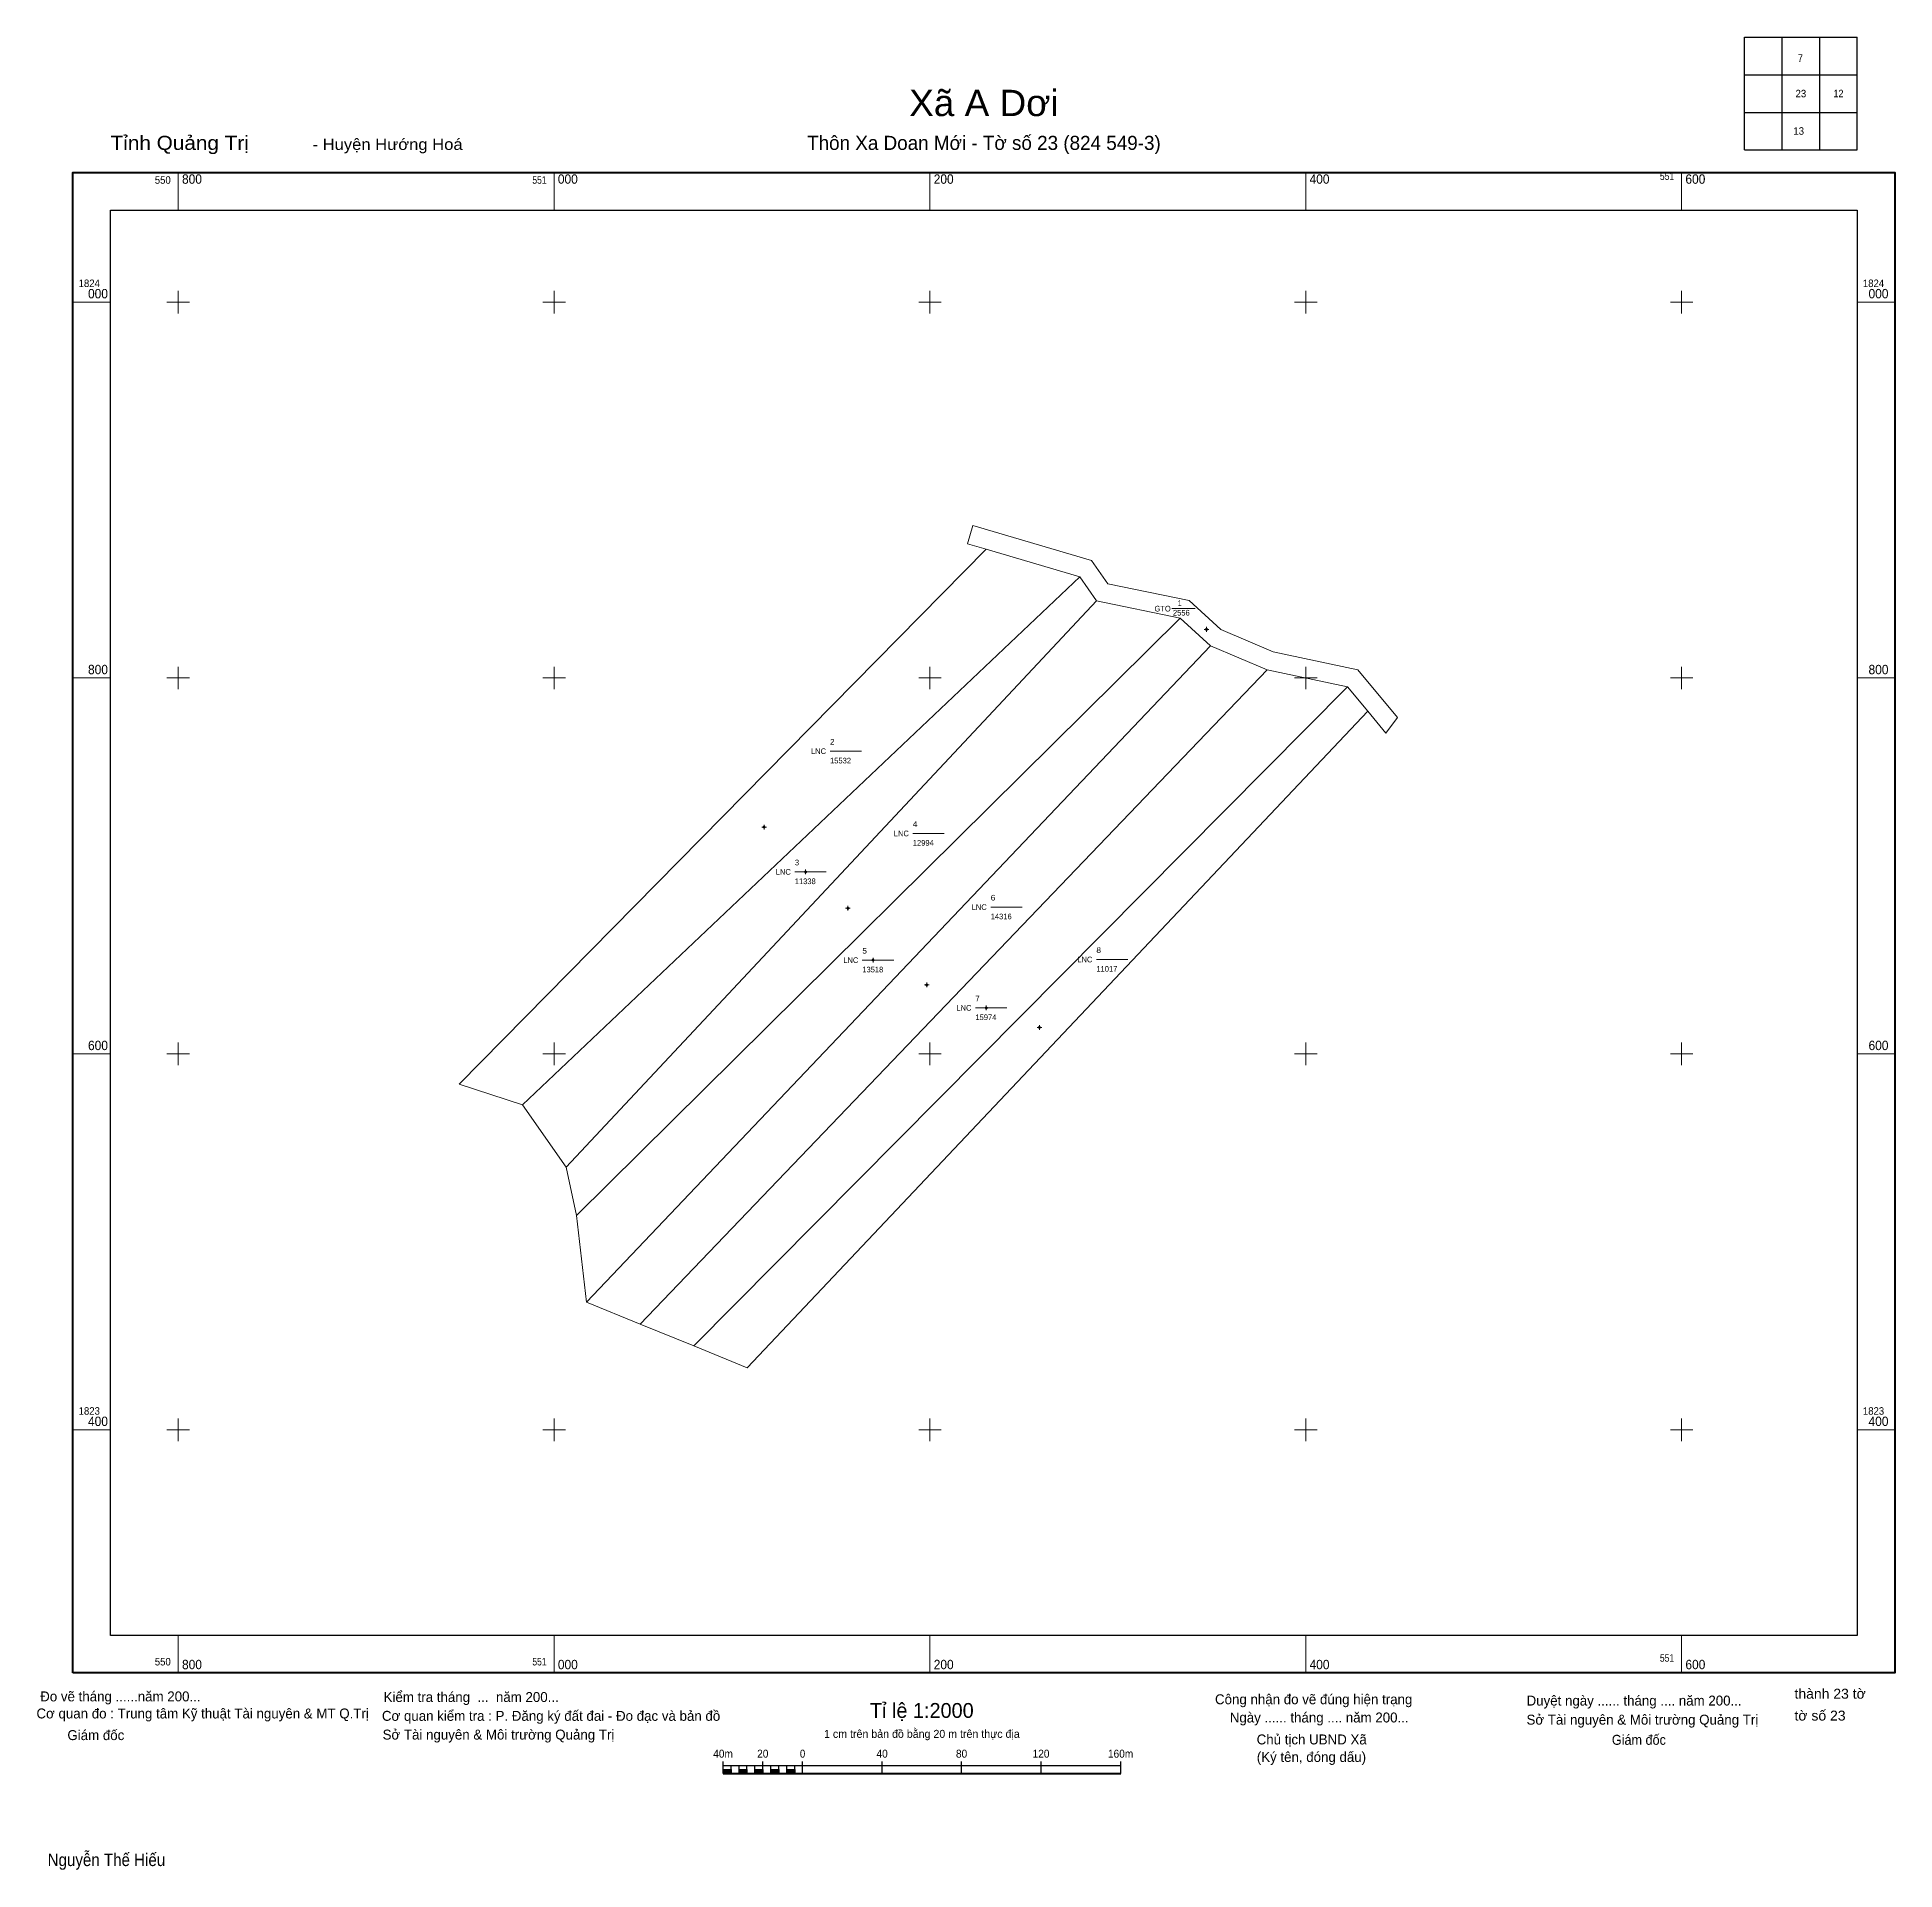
# Model space of a CAD drawing. Header units: metres. Extents: x 550725 to 551713, y 1823166 to 1824141.
import ezdxf
from ezdxf.enums import TextEntityAlignment as Align

# ---------------------------------------------------------------- set-up
doc = ezdxf.new("R2010")
doc.units = ezdxf.units.M
doc.header["$LTSCALE"] = 1.7
for name, color, linetype, lineweight in [('10', 7, 'Continuous', 13), ('13', 7, 'Continuous', 13), ('51', 7, 'Continuous', 13), ('63', 7, 'Continuous', 13)]:
    doc.layers.add(name, color=color, linetype=linetype, lineweight=lineweight)

msp = doc.modelspace()

# ---------------------------------------------------------------- hatches: boundary and pattern name
at = {"layer": '51'}
for points in [[(551347.3, 1823825.88, 1), (551347, 1823825.88, 1)], [(551111.88, 1823720.7, 1), (551111.58, 1823720.7, 1)], [(551133.96, 1823696.82, 1), (551133.66, 1823696.82, 1)], [(551156.45, 1823677.47, 1), (551156.15, 1823677.47, 1)], [(551169.9, 1823649.87, 1), (551169.6, 1823649.87, 1)], [(551198.43, 1823636.7, 1), (551198.13, 1823636.7, 1)], [(551230.09, 1823624.48, 1), (551229.79, 1823624.48, 1)], [(551258.38, 1823614.11, 1), (551258.08, 1823614.11, 1)]]:
    msp.add_hatch(color=256, dxfattribs=at).paths.add_polyline_path(points)
at = {"layer": '63'}
for points in [[(551089.9, 1823217.1), (551089.9, 1823219.24), (551094.18, 1823219.24), (551094.18, 1823217.1)], [(551098.4, 1823217.1), (551098.4, 1823219.24), (551102.6, 1823219.24), (551102.6, 1823217.1)], [(551106.82, 1823217.1), (551106.82, 1823219.24), (551111.1, 1823219.24), (551111.1, 1823217.1)], [(551115.3, 1823217.1), (551115.3, 1823219.24), (551119.54, 1823219.24), (551119.54, 1823217.1)], [(551123.8, 1823217.1), (551123.8, 1823219.24), (551128.02, 1823219.24), (551128.02, 1823217.1)]]:
    msp.add_hatch(color=256, dxfattribs=at).paths.add_polyline_path(points)

# ---------------------------------------------------------------- linework, layer by layer
at = {"layer": '10'}
for p, q in [((551102.81, 1823432.99), (551432.95, 1823782.35)), ((550983.26, 1823572.87), (551006.47, 1823539.73)), ((551045.81, 1823456.22), (551017.32, 1823467.83)), ((551074.3, 1823444.61), (551102.81, 1823432.99))]:
    msp.add_line(p, q, dxfattribs=at)
msp.add_lwpolyline([(551222.76, 1823881.06), (551285.95, 1823862.52), (551294.61, 1823850.02), (551337.89, 1823841.16), (551354.72, 1823825.73), (551382.54, 1823813.93), (551427.71, 1823804.29), (551448.73, 1823779.01), (551442.64, 1823770.7), (551432.95, 1823782.35), (551422.24, 1823795.23), (551379.51, 1823804.35), (551349.23, 1823817.19), (551333.18, 1823831.91), (551288.68, 1823841.02), (551279.75, 1823853.91), (551229.89, 1823868.54), (551219.94, 1823871.46)], close=True, dxfattribs=at)
for points in [[(551229.89, 1823868.54), (550949.43, 1823583.86), (550983.26, 1823572.87), (551279.75, 1823853.91)], [(551288.68, 1823841.02), (551006.47, 1823539.73), (551011.87, 1823513.92)], [(551333.18, 1823831.91), (551011.87, 1823513.92), (551017.32, 1823467.83), (551349.23, 1823817.19)], [(551379.51, 1823804.35), (551045.81, 1823456.22), (551074.3, 1823444.61), (551422.24, 1823795.23)]]:
    msp.add_lwpolyline(points, dxfattribs=at)
at = {"layer": '13'}
for p, q in [((551328.66, 1823837.05), (551341.16, 1823837.05)), ((551146.83, 1823761.04), (551163.58, 1823761.04)), ((551190.87, 1823717.29), (551207.62, 1823717.29)), ((551128.06, 1823696.82), (551144.81, 1823696.82)), ((551232.32, 1823678.11), (551249.07, 1823678.11)), ((551164, 1823649.87), (551180.75, 1823649.87)), ((551288.55, 1823650.21), (551305.3, 1823650.21)), ((551224.19, 1823624.48), (551240.94, 1823624.48))]:
    msp.add_line(p, q, dxfattribs=at)
at = {"layer": '51'}
for p, q in [((551346.52, 1823825.88), (551345.9, 1823825.88)), ((551347.15, 1823827.13), (551347.15, 1823826.5)), ((551347.15, 1823825.26), (551347.15, 1823824.63)), ((551348.4, 1823825.88), (551347.78, 1823825.88)), ((551111.1, 1823720.7), (551110.48, 1823720.7)), ((551111.73, 1823721.95), (551111.73, 1823721.32)), ((551112.98, 1823720.7), (551112.36, 1823720.7)), ((551111.73, 1823720.08), (551111.73, 1823719.45)), ((551133.19, 1823696.82), (551132.56, 1823696.82)), ((551133.81, 1823698.07), (551133.81, 1823697.44)), ((551133.81, 1823696.2), (551133.81, 1823695.57)), ((551135.06, 1823696.82), (551134.44, 1823696.82)), ((551155.68, 1823677.47), (551155.05, 1823677.47)), ((551156.3, 1823678.72), (551156.3, 1823678.1)), ((551156.3, 1823676.84), (551156.3, 1823676.22)), ((551157.55, 1823677.47), (551156.93, 1823677.47)), ((551169.12, 1823649.87), (551168.5, 1823649.87)), ((551169.75, 1823651.12), (551169.75, 1823650.5)), ((551169.75, 1823649.24), (551169.75, 1823648.62)), ((551171, 1823649.87), (551170.38, 1823649.87)), ((551197.66, 1823636.7), (551197.03, 1823636.7)), ((551198.28, 1823637.95), (551198.28, 1823637.32)), ((551198.28, 1823636.08), (551198.28, 1823635.45)), ((551199.53, 1823636.7), (551198.9, 1823636.7)), ((551229.31, 1823624.48), (551228.69, 1823624.48)), ((551229.94, 1823625.73), (551229.94, 1823625.1)), ((551229.94, 1823623.86), (551229.94, 1823623.23)), ((551231.19, 1823624.48), (551230.56, 1823624.48)), ((551257.6, 1823614.11), (551256.98, 1823614.11)), ((551258.23, 1823615.36), (551258.23, 1823614.74)), ((551258.23, 1823613.48), (551258.23, 1823612.86)), ((551259.48, 1823614.11), (551258.86, 1823614.11))]:
    msp.add_line(p, q, dxfattribs=at)
for points in [[(551347.15, 1823826.5), (551346.52, 1823825.88), (551347.15, 1823825.26), (551347.78, 1823825.88)], [(551111.73, 1823721.32), (551111.1, 1823720.7), (551111.73, 1823720.08), (551112.36, 1823720.7)], [(551133.81, 1823697.44), (551133.19, 1823696.82), (551133.81, 1823696.2), (551134.44, 1823696.82)], [(551156.3, 1823678.1), (551155.68, 1823677.47), (551156.3, 1823676.84), (551156.93, 1823677.47)], [(551169.75, 1823650.5), (551169.12, 1823649.87), (551169.75, 1823649.24), (551170.38, 1823649.87)], [(551198.28, 1823637.32), (551197.66, 1823636.7), (551198.28, 1823636.08), (551198.9, 1823636.7)], [(551229.94, 1823625.1), (551229.31, 1823624.48), (551229.94, 1823623.86), (551230.56, 1823624.48)], [(551258.23, 1823614.74), (551257.6, 1823614.11), (551258.23, 1823613.48), (551258.86, 1823614.11)]]:
    msp.add_lwpolyline(points, close=True, dxfattribs=at)
for centre in [(551347.15, 1823825.88), (551111.73, 1823720.7), (551133.81, 1823696.82), (551156.3, 1823677.47), (551169.75, 1823649.87), (551198.28, 1823636.7), (551229.94, 1823624.48), (551258.23, 1823614.11)]:
    msp.add_circle(centre, 0.15, dxfattribs=at)
at = {"layer": '63', "lineweight": 25}
for p, q in [((551633.44, 1824140.97), (551693.44, 1824140.97)), ((551633.44, 1824080.97), (551633.44, 1824140.97)), ((551653.44, 1824080.97), (551653.44, 1824140.97)), ((551673.44, 1824080.97), (551673.44, 1824140.97)), ((551633.44, 1824120.97), (551693.44, 1824120.97)), ((551633.44, 1824100.97), (551693.44, 1824100.97)), ((551089.9, 1823217.1), (551089.9, 1823223.44)), ((551089.9, 1823221.34), (551301.48, 1823221.34)), ((551089.9, 1823217.1), (551089.9, 1823221.34)), ((551094.18, 1823217.1), (551094.18, 1823221.34)), ((551098.4, 1823217.1), (551098.4, 1823221.34)), ((551102.6, 1823217.1), (551102.6, 1823221.34)), ((551106.82, 1823217.1), (551106.82, 1823221.34)), ((551111.1, 1823217.1), (551111.1, 1823223.44)), ((551111.1, 1823217.1), (551111.1, 1823221.34)), ((551115.3, 1823217.1), (551115.3, 1823221.34)), ((551119.54, 1823217.1), (551119.54, 1823221.34)), ((551123.8, 1823217.1), (551123.8, 1823221.34)), ((551128.02, 1823217.1), (551128.02, 1823221.34)), ((551132.18, 1823217.1), (551132.18, 1823223.44)), ((551174.56, 1823217.1), (551174.56, 1823223.44)), ((551216.84, 1823217.1), (551216.84, 1823223.44)), ((551259.16, 1823217.1), (551259.16, 1823223.44)), ((551301.48, 1823217.1), (551301.48, 1823223.44))]:
    msp.add_line(p, q, dxfattribs=at)
at = {"layer": '63'}
for p, q in [((550800, 1824048.97), (550800, 1824068.97)), ((551000, 1824048.97), (551000, 1824068.97)), ((551200, 1824048.97), (551200, 1824068.97)), ((551400, 1824048.97), (551400, 1824068.97)), ((551600, 1824048.97), (551600, 1824068.97)), ((550743.98, 1824000), (550763.98, 1824000)), ((550794, 1824000), (550806, 1824000)), ((550800, 1823994), (550800, 1824006)), ((550994, 1824000), (551006, 1824000)), ((551000, 1823994), (551000, 1824006)), ((551194, 1824000), (551206, 1824000)), ((551200, 1823994), (551200, 1824006)), ((551394, 1824000), (551406, 1824000)), ((551400, 1823994), (551400, 1824006)), ((551594, 1824000), (551606, 1824000)), ((551600, 1823994), (551600, 1824006)), ((551693.44, 1824000), (551713.44, 1824000)), ((550743.98, 1823800), (550763.98, 1823800)), ((550794, 1823800), (550806, 1823800)), ((550800, 1823794), (550800, 1823806)), ((550994, 1823800), (551006, 1823800)), ((551000, 1823794), (551000, 1823806)), ((551194, 1823800), (551206, 1823800)), ((551200, 1823794), (551200, 1823806)), ((551394, 1823800), (551406, 1823800)), ((551400, 1823794), (551400, 1823806)), ((551594, 1823800), (551606, 1823800)), ((551600, 1823794), (551600, 1823806)), ((551693.44, 1823800), (551713.44, 1823800)), ((550800, 1823594), (550800, 1823606)), ((551000, 1823594), (551000, 1823606)), ((551200, 1823594), (551200, 1823606)), ((551400, 1823594), (551400, 1823606)), ((551600, 1823594), (551600, 1823606)), ((550743.98, 1823600), (550763.98, 1823600)), ((550794, 1823600), (550806, 1823600)), ((550994, 1823600), (551006, 1823600)), ((551194, 1823600), (551206, 1823600)), ((551394, 1823600), (551406, 1823600)), ((551594, 1823600), (551606, 1823600)), ((551693.44, 1823600), (551713.44, 1823600)), ((550800, 1823394), (550800, 1823406)), ((551000, 1823394), (551000, 1823406)), ((551200, 1823394), (551200, 1823406)), ((551400, 1823394), (551400, 1823406)), ((551600, 1823394), (551600, 1823406)), ((550743.98, 1823400), (550763.98, 1823400)), ((550794, 1823400), (550806, 1823400)), ((550994, 1823400), (551006, 1823400)), ((551194, 1823400), (551206, 1823400)), ((551394, 1823400), (551406, 1823400)), ((551594, 1823400), (551606, 1823400)), ((551693.44, 1823400), (551713.44, 1823400)), ((550800, 1823270.59), (550800, 1823290.59)), ((551000, 1823270.59), (551000, 1823290.59)), ((551200, 1823270.59), (551200, 1823290.59)), ((551400, 1823270.59), (551400, 1823290.59)), ((551600, 1823270.59), (551600, 1823290.59))]:
    msp.add_line(p, q, dxfattribs=at)
at = {"layer": '63', "lineweight": 40}
msp.add_line((551089.9, 1823217.1), (551301.48, 1823217.1), dxfattribs=at)
at = {"layer": '63', "lineweight": 25}
msp.add_lwpolyline([(551633.44, 1824080.97), (551693.44, 1824080.97), (551693.44, 1824140.97)], dxfattribs=at)
at = {"layer": '63', "lineweight": 40}
msp.add_lwpolyline([(550743.98, 1823270.59), (550743.98, 1824068.97), (551713.44, 1824068.97), (551713.44, 1823270.59)], close=True, dxfattribs=at)
at = {"layer": '63', "lineweight": 25}
for points in [[(550763.98, 1823290.59), (550763.98, 1824048.97), (551693.44, 1824048.97), (551693.44, 1823290.59)], [(551089.9, 1823217.1), (551089.9, 1823219.24), (551094.18, 1823219.24), (551094.18, 1823217.1)], [(551098.4, 1823217.1), (551098.4, 1823219.24), (551102.6, 1823219.24), (551102.6, 1823217.1)], [(551106.82, 1823217.1), (551106.82, 1823219.24), (551111.1, 1823219.24), (551111.1, 1823217.1)], [(551115.3, 1823217.1), (551115.3, 1823219.24), (551119.54, 1823219.24), (551119.54, 1823217.1)], [(551123.8, 1823217.1), (551123.8, 1823219.24), (551128.02, 1823219.24), (551128.02, 1823217.1)]]:
    msp.add_lwpolyline(points, close=True, dxfattribs=at)

# ---------------------------------------------------------------- texts
at = {"layer": '13'}
for s, width, p in [('1', 0.8, (551331.82, 1823838.33)), ('2', 1.05, (551146.83, 1823764.54)), ('4', 1.1, (551190.87, 1823720.79)), ('3', 1.05, (551128.06, 1823700.32)), ('6', 1.1, (551232.32, 1823681.61)), ('5', 1.1, (551164, 1823653.37)), ('8', 1.1, (551288.55, 1823653.71))]:
    msp.add_text(s, height=3, dxfattribs=dict(at, width=width)).set_placement(p)
for s, p in [('GTO', (551328.14, 1823835.39)), ('LNC', (551144.73, 1823759.54)), ('LNC', (551188.77, 1823715.79)), ('LNC', (551125.96, 1823695.32)), ('LNC', (551230.22, 1823676.61)), ('LNC', (551286.45, 1823648.71)), ('LNC', (551161.9, 1823648.37)), ('LNC', (551222.09, 1823622.98))]:
    msp.add_text(s, height=3, dxfattribs=at).set_placement(p, align=Align.RIGHT)
for s, p in [('2556', (551329.3, 1823833.23)), ('15532', (551146.83, 1823754.54)), ('12994', (551190.87, 1823710.79)), ('11338', (551128.06, 1823690.32)), ('14316', (551232.32, 1823671.61)), ('13518', (551164, 1823643.37)), ('11017', (551288.55, 1823643.71)), ('7', (551224.19, 1823627.98)), ('15974', (551224.19, 1823617.98))]:
    msp.add_text(s, height=3, dxfattribs=at).set_placement(p)
at = {"layer": '63'}
for s, height, width, p in [('7', 4, 0.9, (551663.15, 1824127.83)), ('Xã A Dơi', 14, 1.05, (551228.71, 1824098.97)), ('23', 4, 0.95, (551663.44, 1824108.97)), ('12', 4, 0.9, (551683.44, 1824108.97)), ('13', 4, 0.95, (551662.29, 1824089.04)), ('40m', 4.232, 0.95, (551089.9, 1823225.54)), ('20', 4.232, 0.95, (551111.04, 1823225.54)), ('0', 4.23, 0.9, (551132.22, 1823225.54)), ('40', 4.232, 0.95, (551174.54, 1823225.54)), ('80', 4.232, 0.95, (551216.82, 1823225.54)), ('120', 4.232, 0.95, (551259.1, 1823225.54)), ('160m', 4.232, 0.95, (551301.44, 1823225.54))]:
    msp.add_text(s, height=height, dxfattribs=dict(at, width=width)).set_placement(p, align=Align.CENTER)
for s, height, width, p in [('Tỉnh Quảng Trị', 7.5, 1.1, (550763.98, 1824080.97)), (' - Huyện Hướng Hoá', 6, 1.1, (550868.98, 1824080.97)), ('800', 5, 0.95, (550802, 1824062.97)), ('000', 5, 0.95, (551002, 1824062.97)), ('200', 5, 0.95, (551202, 1824062.97)), ('400', 5, 0.95, (551402, 1824062.97)), ('600', 5, 0.95, (551602, 1824062.97)), ('1824', 4, 0.95, (550746.98, 1824008)), ('1824', 4, 0.95, (550746.98, 1824008)), ('1824', 4, 0.95, (551696.44, 1824008)), ('1824', 4, 0.95, (551696.44, 1824008)), ('000', 5, 0.95, (550751.98, 1824002)), ('000', 5, 0.95, (551699.44, 1824002)), ('800', 5, 0.95, (550751.98, 1823802)), ('800', 5, 0.95, (551699.44, 1823802)), ('600', 5, 0.95, (550751.98, 1823602)), ('600', 5, 0.95, (551699.44, 1823602)), ('1823', 4, 0.95, (550746.98, 1823408)), ('400', 5, 0.95, (550751.98, 1823402)), ('1823', 4, 0.95, (551696.44, 1823408)), ('400', 5, 0.95, (551699.44, 1823402)), ('800', 5, 0.95, (550802, 1823272.59)), ('000', 5, 0.95, (551002, 1823272.59)), ('200', 5, 0.95, (551202, 1823272.59)), ('400', 5, 0.95, (551402, 1823272.59)), ('600', 5, 0.95, (551602, 1823272.59)), ('thành 23 tờ', 5.29, 1.05, (551660.05, 1823256.91)), ('tờ số 23', 5.29, 1.05, (551660.05, 1823245.27)), ('Giám đốc ', 5.29, 0.95, (551562.85, 1823232.38)), ('Nguyễn Thế Hiếu', 6.68, 0.9, (550730.49, 1823167.86))]:
    msp.add_text(s, height=height, dxfattribs=dict(at, width=width)).set_placement(p)
for s, height, p in [('Thôn Xa Doan Mới - Tờ số 23 (824 549-3)', 7.5, (551228.71, 1824080.97)), ('Tỉ lệ 1:2000', 7.902, (551195.66, 1823246.7)), ('1 cm trên bản đồ bằng 20 m trên thực địa', 4.232, (551195.71, 1823236.08))]:
    msp.add_text(s, height=height, dxfattribs=at).set_placement(p, align=Align.CENTER)
for s, width, p in [('550', 0.95, (550796, 1824062.97)), ('551', 0.85, (550996, 1824062.97)), ('551', 0.85, (551596, 1824064.97)), ('550', 0.95, (550796, 1823274.59)), ('551', 0.85, (550996, 1823274.59)), ('551', 0.85, (551596, 1823276.59))]:
    msp.add_text(s, height=4, dxfattribs=dict(at, width=width)).set_placement(p, align=Align.RIGHT)
for s, height, p in [('Đo vẽ tháng ......năm 200...', 5.29, (550726.53, 1823255.48)), ('Kiểm tra tháng  ...  năm 200...', 5.29, (550909.28, 1823255.15)), ('Công nhận đo vẽ đúng hiện trạng', 5.29, (551351.68, 1823253.96)), ('Duyệt ngày ...... tháng .... năm 200...', 5.29, (551517.48, 1823253.26)), ('Cơ quan đo : Trung tâm Kỹ thuật Tài nguyên & MT Q.Trị', 5.29, (550724.55, 1823246.4)), ('Cơ quan kiểm tra : P. Đăng ký đất đai - Đo đạc và bản đồ', 5.29, (550908.38, 1823245.13)), ('Ngày ...... tháng .... năm 200...', 5.29, (551359.54, 1823244.26)), ('Sở Tài nguyên & Môi trường Quảng Trị', 5.29, (551517.45, 1823243.12)), ('Giám đốc', 5.29, (550741.01, 1823234.88)), ('Sở Tài nguyên & Môi trường Quảng Trị', 5.29, (550908.74, 1823235.17)), ('Chủ tịch UBND Xã', 5.29, (551373.85, 1823232.58)), ('(Ký tên, đóng dấu) ', 5.287, (551373.91, 1823223.26))]:
    msp.add_text(s, height=height, dxfattribs=at).set_placement(p)

doc.saveas('drawing.dxf')
